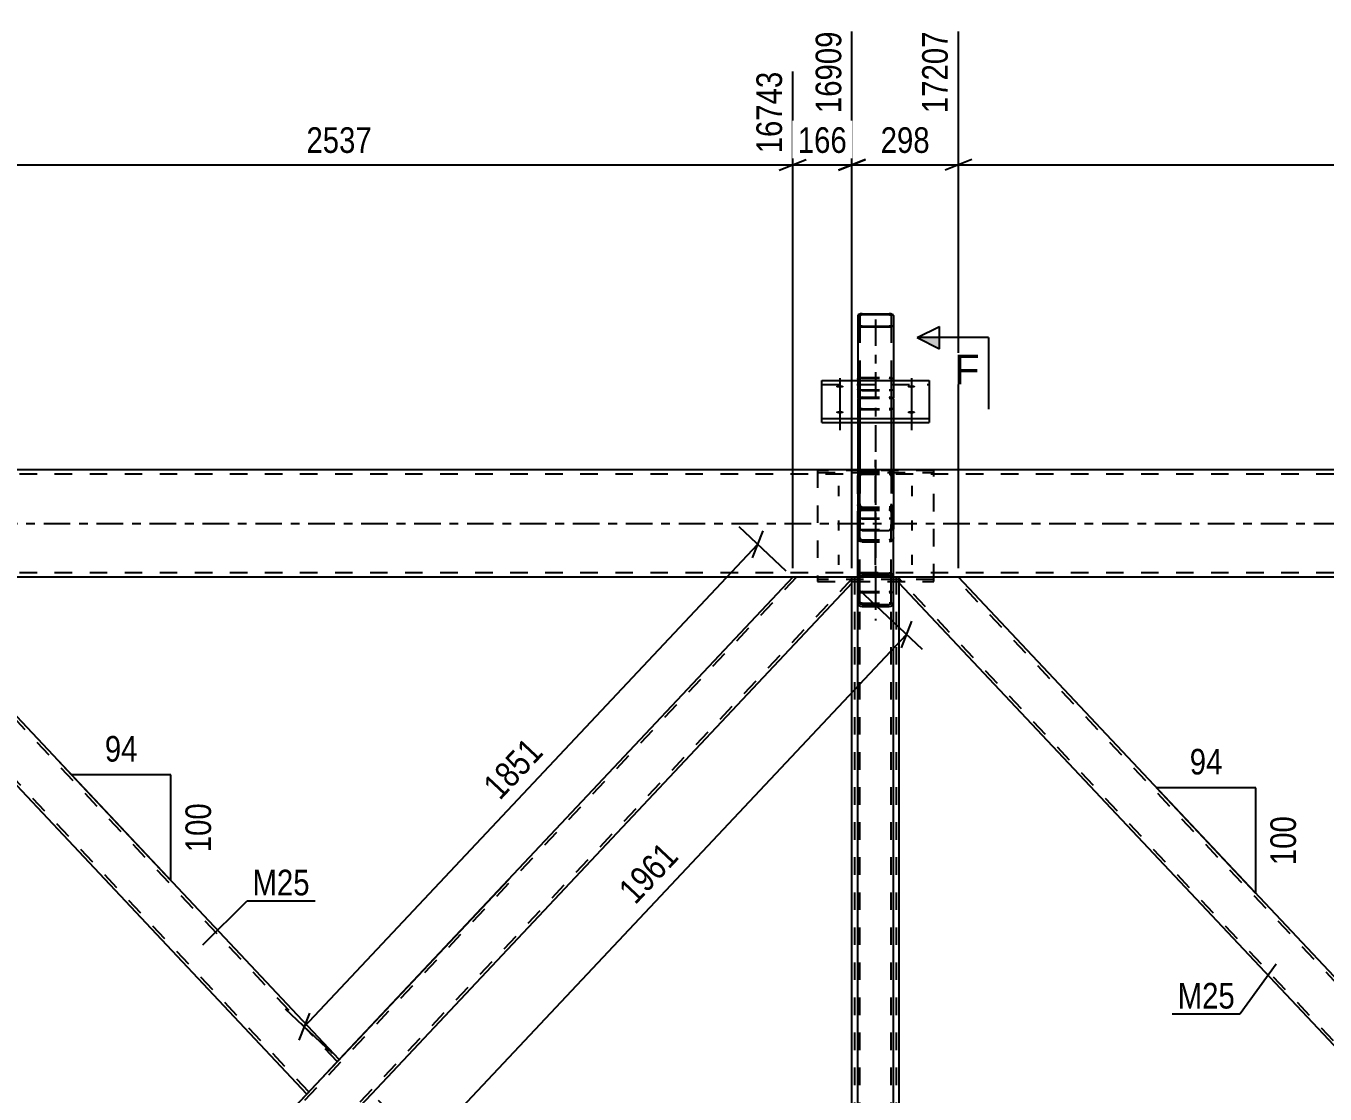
# Model space of a CAD drawing. Header units: millimetres. Extents: x -400 to 789, y -648 to 193.
# Drawn here: x 345.9 to 491.2, y -63.8 to 55.7 of the extents above; entities that cross this region are included whole.
import ezdxf

# ---------------------------------------------------------------- set-up
doc = ezdxf.new("R2010")
doc.units = ezdxf.units.MM
doc.linetypes.add('DXK_LINE_DOT2', pattern=[3.9198, 1.9599, -1.9599])
doc.linetypes.add('DXK_LINE_DOT3', pattern=[5.9187, 2.979, -0.9799, 0.9799, -0.9799])
doc.styles.add('Arial', font='ARIAL.TTF', dxfattribs={"height": 0.2})
doc.styles.add('Arial Narrow', font='ARIALN.TTF', dxfattribs={"height": 0.2})

# ---------------------------------------------------------------- blocks, each defined once
blk = doc.blocks.new('Part-392021936-5447 - 5377')
at = {"color": 7, "linetype": 'DXK_LINE_DOT2'}
for p, q in [((699.9, 6), (78.9, 6)), ((442.9, 6), (438.9, 6)), ((699.9, 5.52), (-238.1, 5.52)), ((699.9, -5.52), (-238.1, -5.52)), ((699.9, -6), (-161.1, -6)), ((442.9, -6), (438.9, -6))]:
    blk.add_line(p, q, dxfattribs=at)
at = {"color": 2, "linetype": 'Continuous'}
for p, q in [((438.9, 6), (262.9, 6)), ((678.9, 6), (442.9, 6)), ((438.9, -6), (262.9, -6)), ((678.9, -6), (442.9, -6))]:
    blk.add_line(p, q, dxfattribs=at)
at = {"color": 7, "linetype": 'DXK_LINE_DOT3'}
blk.add_line((-238.1, 0), (699.9, 0), dxfattribs=at)
blk = doc.blocks.new('Part-392021936-5517 - 5377')
at = {"color": 7, "linetype": 'DXK_LINE_DOT2'}
for p, q in [((439.38, 5.83), (439.2, 5.79)), ((439.38, 5.83), (442.42, 5.83)), ((442.6, 5.79), (442.42, 5.83)), ((438.93, 5.48), (438.9, 5.31)), ((438.9, 5.31), (438.9, -1.59)), ((438.94, 5.51), (438.93, 5.48)), ((439.14, 5.31), (439.16, 5.41)), ((439.14, 5.31), (439.14, -1.59)), ((439.16, 5.41), (439.21, 5.5)), ((439.21, 5.5), (439.29, 5.55)), ((439.29, 5.55), (439.38, 5.57)), ((439.38, 5.57), (442.42, 5.57)), ((442.42, 5.57), (442.51, 5.55)), ((442.51, 5.55), (442.59, 5.5)), ((442.59, 5.5), (442.64, 5.41)), ((442.64, 5.41), (442.66, 5.31)), ((442.66, 5.31), (442.66, -1.59)), ((442.87, 5.48), (442.86, 5.51)), ((442.9, 5.31), (442.87, 5.48)), ((442.9, 5.31), (442.9, -1.59)), ((438.9, 2.08), (438.94, 1.88)), ((438.94, 1.44), (439.04, 1.59)), ((439.04, 1.59), (439.2, 1.69)), ((439.16, 1.98), (439.14, 2.08)), ((439.21, 1.9), (439.16, 1.98)), ((439.2, 1.69), (439.38, 1.72)), ((439.2, 1.61), (439.38, 1.57)), ((439.29, 1.84), (439.21, 1.9)), ((439.29, 1.48), (439.21, 1.43)), ((439.38, 1.82), (439.29, 1.84)), ((439.38, 1.5), (439.29, 1.48)), ((439.38, 1.82), (442.42, 1.82)), ((439.38, 1.72), (442.42, 1.72)), ((439.38, 1.57), (442.42, 1.57)), ((439.38, 1.5), (442.42, 1.5)), ((442.51, 1.84), (442.42, 1.82)), ((442.42, 1.72), (442.6, 1.69)), ((442.42, 1.57), (442.6, 1.61)), ((442.51, 1.48), (442.42, 1.5)), ((442.59, 1.9), (442.51, 1.84)), ((442.59, 1.43), (442.51, 1.48)), ((442.64, 1.98), (442.59, 1.9)), ((442.6, 1.69), (442.76, 1.59)), ((442.66, 2.08), (442.64, 1.98)), ((442.76, 1.59), (442.86, 1.44)), ((442.86, 1.88), (442.9, 2.08)), ((438.9, 1.27), (438.94, 1.44)), ((439.16, 1.36), (439.14, 1.27)), ((439.21, 1.43), (439.16, 1.36)), ((442.64, 1.36), (442.59, 1.43)), ((442.66, 1.27), (442.64, 1.36)), ((442.86, 1.44), (442.9, 1.27)), ((438.94, -1.76), (438.9, -1.59)), ((439.04, -1.91), (438.94, -1.76)), ((439.2, -2), (439.04, -1.91)), ((439.14, -1.59), (439.16, -1.67)), ((439.16, -1.67), (439.21, -1.75)), ((439.38, -2.04), (439.2, -2)), ((439.21, -1.75), (439.29, -1.79)), ((439.29, -1.79), (439.38, -1.81)), ((439.38, -1.81), (442.42, -1.81)), ((439.38, -2.04), (442.42, -2.04)), ((442.42, -1.81), (442.51, -1.79)), ((442.6, -2), (442.42, -2.04)), ((442.51, -1.79), (442.59, -1.75)), ((442.59, -1.75), (442.64, -1.67)), ((442.76, -1.91), (442.6, -2)), ((442.64, -1.67), (442.66, -1.59)), ((442.86, -1.76), (442.76, -1.91)), ((442.9, -1.59), (442.86, -1.76))]:
    blk.add_line(p, q, dxfattribs=at)
at = {"color": 7, "linetype": 'DXK_LINE_DOT3'}
blk.add_line((440.9, -3.58), (440.9, 7.12), dxfattribs=at)
at = {"color": 7, "linetype": 'DXK_LINE_DOT2'}
for centre, start, end in [((439.4, 5.33), 114.32, 159.2417), ((442.4, 5.33), 20.7583, 65.68), ((439.4, 2.06), 200.7583, 245.68), ((442.4, 2.06), 294.32, 339.2417)]:
    blk.add_arc(centre, 0.496, start, end, dxfattribs=at)
blk = doc.blocks.new('Bolt-392021936-5456 - 5377')
at = {"color": 1, "linetype": 'DXK_LINE_DOT2'}
for p, q in [((436.8, 3.08), (436.8, 4.21)), ((440.9, 3.08), (440.9, 4.21)), ((445, 3.08), (445, 4.21)), ((436.8, -0.77), (436.8, 0.36)), ((445, -0.77), (445, 0.36)), ((436.8, -4.63), (436.8, -3.49)), ((440.9, -4.63), (440.9, -3.49)), ((445, -4.63), (445, -3.49))]:
    blk.add_line(p, q, dxfattribs=at)
blk = doc.blocks.new('Part-392021936-5521 - 5377')
at = {"color": 7, "linetype": 'DXK_LINE_DOT2'}
for p, q in [((447.4, 5.95), (434.4, 5.95)), ((434.4, 5.95), (434.4, -6.48)), ((447.4, -6.48), (447.4, 5.95)), ((434.4, 5.73), (447.4, 5.73)), ((447.4, -6.27), (434.4, -6.27)), ((434.4, -6.48), (447.4, -6.48))]:
    blk.add_line(p, q, dxfattribs=at)
blk = doc.blocks.new('Part-392021936-24886 - 5377')
at = {"color": 7, "linetype": 'DXK_LINE_DOT2'}
for p, q in [((438.94, -7.72), (438.9, -7.78)), ((438.9, -8.82), (438.9, -7.78)), ((439.04, -7.66), (438.94, -7.72)), ((439.2, -7.63), (439.04, -7.66)), ((439.14, -7.78), (439.16, -7.75)), ((439.14, -121.6), (439.14, -7.78)), ((439.16, -7.75), (439.21, -7.72)), ((439.38, -7.61), (439.2, -7.63)), ((439.21, -7.72), (439.29, -7.7)), ((439.29, -7.7), (439.38, -7.7)), ((439.38, -7.61), (442.42, -7.61)), ((439.38, -7.7), (442.42, -7.7)), ((442.6, -7.63), (442.42, -7.61)), ((442.42, -7.7), (442.51, -7.7)), ((442.51, -7.7), (442.59, -7.72)), ((442.59, -7.72), (442.64, -7.75)), ((442.6, -7.63), (442.64, -7.64)), ((442.64, -7.64), (442.76, -7.66)), ((442.64, -7.75), (442.66, -7.78)), ((442.66, -121.6), (442.66, -7.78)), ((442.86, -7.72), (442.76, -7.66)), ((442.9, -7.78), (442.86, -7.72)), ((442.9, -8.84), (442.9, -7.78)), ((438.9, -8.82), (438.9, -8.84)), ((438.9, -8.84), (438.9, -8.82)), ((438.9, -8.82), (438.94, -8.89)), ((438.94, -8.89), (439.04, -8.94)), ((439.04, -8.94), (439.2, -8.98)), ((439.16, -8.86), (439.14, -8.82)), ((439.21, -8.88), (439.16, -8.86)), ((439.2, -8.98), (439.38, -8.99)), ((439.29, -8.9), (439.21, -8.88)), ((439.38, -8.91), (439.29, -8.9)), ((439.38, -8.91), (442.42, -8.91)), ((439.38, -8.99), (442.42, -8.99)), ((442.51, -8.9), (442.42, -8.91)), ((442.42, -8.99), (442.6, -8.98)), ((442.59, -8.88), (442.51, -8.9)), ((442.64, -8.86), (442.59, -8.88)), ((442.6, -8.98), (442.76, -8.94)), ((442.66, -8.82), (442.64, -8.86)), ((442.76, -8.94), (442.86, -8.89)), ((442.86, -8.89), (442.9, -8.82)), ((438.9, -112.61), (438.94, -111.88)), ((439.2, -110.84), (439.38, -110.69)), ((439.38, -111.65), (439.29, -111.73)), ((439.38, -110.69), (442.42, -110.69)), ((439.38, -111.65), (442.42, -111.65)), ((442.42, -110.69), (442.6, -110.84)), ((442.51, -111.73), (442.42, -111.65)), ((442.86, -111.88), (442.9, -112.61)), ((439.16, -112.25), (439.14, -112.61)), ((442.66, -112.61), (442.64, -112.25)), ((442.6, -121.6), (442.42, -121.6)), ((442.76, -121.6), (442.66, -121.6))]:
    blk.add_line(p, q, dxfattribs=at)
at = {"color": 2, "linetype": 'Continuous'}
for p, q in [((438.9, -121.6), (438.9, -8.84)), ((442.9, -121.6), (442.9, -8.84)), ((442.42, -121.6), (438.9, -121.6)), ((442.76, -121.6), (442.42, -121.6)), ((442.86, -121.6), (442.76, -121.6)), ((442.9, -121.6), (442.86, -121.6))]:
    blk.add_line(p, q, dxfattribs=at)
at = {"color": 7, "linetype": 'DXK_LINE_DOT2'}
for centre, radius, start, end in [((441.74, -112.03), 2.8, 154.9533, 176.9972), ((440.56, -112.32), 1.4, 154.9533, 176.9972), ((441.24, -112.32), 1.4, 3.0028, 25.0467), ((440.06, -112.03), 2.8, 3.0028, 25.0467)]:
    blk.add_arc(centre, radius, start, end, dxfattribs=at)
blk = doc.blocks.new('Part-392021936-31616 - 5377')
at = {"color": 7, "linetype": 'DXK_LINE_DOT3'}
blk.add_line((440.9, 22.84), (440.9, -9.47), dxfattribs=at)
at = {"color": 7, "linetype": 'DXK_LINE_DOT2'}
for p, q in [((438.94, 14.02), (438.9, 13.96)), ((438.9, 13.96), (438.9, 11.32)), ((439.04, 14.08), (438.94, 14.02)), ((439.2, 14.11), (439.04, 14.08)), ((439.14, 13.96), (439.16, 13.99)), ((439.14, 13.96), (439.14, -0.59)), ((439.16, 13.99), (439.21, 14.02)), ((439.38, 14.12), (439.2, 14.11)), ((439.21, 14.02), (439.29, 14.04)), ((439.29, 14.04), (439.38, 14.04)), ((439.38, 14.12), (442.42, 14.12)), ((439.38, 14.04), (442.42, 14.04)), ((442.6, 14.11), (442.42, 14.12)), ((442.42, 14.04), (442.51, 14.04)), ((442.51, 14.04), (442.59, 14.02)), ((442.59, 14.02), (442.64, 13.99)), ((442.76, 14.08), (442.6, 14.11)), ((442.64, 13.99), (442.66, 13.96)), ((442.66, 13.96), (442.66, -0.59)), ((442.86, 14.02), (442.76, 14.08)), ((442.9, 13.96), (442.86, 14.02)), ((442.9, 13.96), (442.9, 11.32)), ((438.9, 12.92), (438.94, 12.86)), ((438.94, 12.86), (439.04, 12.8)), ((439.04, 12.8), (439.2, 12.77)), ((439.16, 12.89), (439.14, 12.92)), ((439.21, 12.86), (439.16, 12.89)), ((439.2, 12.77), (439.38, 12.76)), ((439.29, 12.84), (439.21, 12.86)), ((439.38, 12.84), (439.29, 12.84)), ((439.38, 12.84), (442.42, 12.84)), ((439.38, 12.76), (442.42, 12.76)), ((442.51, 12.84), (442.42, 12.84)), ((442.42, 12.76), (442.6, 12.77)), ((442.59, 12.86), (442.51, 12.84)), ((442.64, 12.89), (442.59, 12.86)), ((442.6, 12.77), (442.76, 12.8)), ((442.66, 12.92), (442.64, 12.89)), ((442.76, 12.8), (442.86, 12.86)), ((442.86, 12.86), (442.9, 12.92)), ((438.9, 0.45), (438.94, 0.51)), ((438.94, 0.51), (439.04, 0.56)), ((439.04, 0.56), (439.2, 0.6)), ((439.16, 0.48), (439.14, 0.45)), ((439.21, 0.51), (439.16, 0.48)), ((439.2, 0.6), (439.38, 0.61)), ((439.29, 0.52), (439.21, 0.51)), ((439.38, 0.53), (439.29, 0.52)), ((439.38, 0.61), (442.42, 0.61)), ((439.38, 0.53), (442.42, 0.53)), ((442.42, 0.61), (442.6, 0.6)), ((442.51, 0.52), (442.42, 0.53)), ((442.59, 0.51), (442.51, 0.52)), ((442.59, 0.51), (442.6, 0.5)), ((442.6, 0.6), (442.76, 0.56)), ((442.6, 0.5), (442.64, 0.48)), ((442.66, 0.45), (442.64, 0.48)), ((442.76, 0.56), (442.86, 0.51)), ((442.86, 0.51), (442.9, 0.45)), ((439.14, -0.59), (439.16, -0.62)), ((439.16, -0.62), (439.21, -0.65)), ((439.21, -0.65), (439.29, -0.67)), ((439.29, -0.67), (439.38, -0.67)), ((439.38, -0.67), (442.42, -0.67)), ((442.42, -0.67), (442.51, -0.67)), ((442.51, -0.67), (442.59, -0.65)), ((442.59, -0.65), (442.64, -0.62)), ((442.64, -0.62), (442.66, -0.59))]:
    blk.add_line(p, q, dxfattribs=at)
at = {"color": 2, "linetype": 'Continuous'}
for p, q in [((438.9, 11.32), (438.9, -0.59)), ((442.9, 11.32), (442.9, -0.59)), ((438.94, -0.66), (438.9, -0.59)), ((439.04, -0.71), (438.94, -0.66)), ((439.2, -0.74), (439.04, -0.71)), ((439.38, -0.76), (439.2, -0.74)), ((439.38, -0.76), (442.42, -0.76)), ((442.6, -0.74), (442.42, -0.76)), ((442.76, -0.71), (442.6, -0.74)), ((442.86, -0.66), (442.76, -0.71)), ((442.9, -0.59), (442.86, -0.66))]:
    blk.add_line(p, q, dxfattribs=at)
blk = doc.blocks.new('Part-392021936-5550 - 5377')
at = {"color": 7, "linetype": 'DXK_LINE_DOT2'}
for p, q in [((443.54, -6), (438.26, -6)), ((438.26, -6.66), (438.26, -6)), ((438.58, -121.6), (438.58, -6)), ((443.22, -121.6), (443.22, -6)), ((443.54, -6.66), (443.54, -6)), ((438.26, -121.6), (438.26, -120.94)), ((438.26, -121.6), (443.54, -121.6)), ((443.54, -121.6), (443.54, -120.94))]:
    blk.add_line(p, q, dxfattribs=at)
at = {"color": 2, "linetype": 'Continuous'}
for p, q in [((438.26, -120.94), (438.26, -6.66)), ((443.54, -120.94), (443.54, -6.66))]:
    blk.add_line(p, q, dxfattribs=at)
blk = doc.blocks.new('Part-392021936-5580 - 5377')
at = {"color": 2, "linetype": 'Continuous'}
for p, q in [((323.54, -6.66), (323.54, -6)), ((377.28, -63.8), (323.54, -6.66)), ((380.9, -59.95), (330.17, -6)), ((380.46, -60.41), (377.28, -63.8)), ((380.9, -59.95), (380.46, -60.41))]:
    blk.add_line(p, q, dxfattribs=at)
at = {"color": 7, "linetype": 'DXK_LINE_DOT2'}
for p, q in [((330.17, -6), (323.54, -6)), ((377.5, -63.57), (323.54, -6.19)), ((380.68, -60.18), (329.73, -6)), ((380.87, -59.98), (380.46, -60.41)), ((377.5, -63.57), (377.51, -63.55))]:
    blk.add_line(p, q, dxfattribs=at)
blk = doc.blocks.new('Part-392021936-5595 - 5377')
at = {"color": 7, "linetype": 'DXK_LINE_DOT2'}
for p, q in [((552.07, -6), (443.54, -121.41)), ((558.26, -6.19), (449.73, -121.6)), ((558.26, -6), (551.63, -6)), ((500.9, -59.95), (497.28, -63.8)), ((504.52, -63.8), (500.9, -67.65)), ((450.17, -121.6), (443.54, -121.6))]:
    blk.add_line(p, q, dxfattribs=at)
at = {"color": 2, "linetype": 'Continuous'}
for p, q in [((551.63, -6), (500.9, -59.95)), ((558.26, -6.66), (504.52, -63.8)), ((558.26, -6.66), (558.26, -6)), ((497.28, -63.8), (443.54, -120.94)), ((450.17, -121.6), (500.9, -67.65)), ((443.54, -121.6), (443.54, -120.94))]:
    blk.add_line(p, q, dxfattribs=at)
blk = doc.blocks.new('Part-392021936-5600 - 5377')
at = {"color": 2, "linetype": 'Continuous'}
for p, q in [((443.54, -6.66), (443.54, -6)), ((497.28, -63.8), (443.54, -6.66)), ((500.9, -59.95), (450.17, -6)), ((500.46, -60.41), (497.28, -63.8)), ((500.77, -60.08), (500.46, -60.41)), ((500.9, -59.95), (500.77, -60.08))]:
    blk.add_line(p, q, dxfattribs=at)
at = {"color": 7, "linetype": 'DXK_LINE_DOT2'}
for p, q in [((450.17, -6), (443.54, -6)), ((497.5, -63.57), (443.54, -6.19)), ((500.68, -60.18), (449.73, -6)), ((500.63, -60.23), (500.46, -60.41)), ((500.77, -60.08), (500.68, -60.18)), ((497.5, -63.57), (497.51, -63.55))]:
    blk.add_line(p, q, dxfattribs=at)
blk = doc.blocks.new('Part-392021936-5660 - 5377')
at = {"color": 7, "linetype": 'DXK_LINE_DOT2'}
for p, q in [((432.07, -6), (323.54, -121.41)), ((438.26, -6.19), (329.73, -121.6)), ((438.26, -6), (431.63, -6)), ((380.9, -59.95), (377.28, -63.8)), ((384.52, -63.8), (380.9, -67.65)), ((330.17, -121.6), (323.54, -121.6))]:
    blk.add_line(p, q, dxfattribs=at)
at = {"color": 2, "linetype": 'Continuous'}
for p, q in [((431.63, -6), (380.9, -59.95)), ((438.26, -6.66), (384.52, -63.8)), ((438.26, -6.66), (438.26, -6)), ((377.28, -63.8), (323.54, -120.94)), ((330.17, -121.6), (380.9, -67.65)), ((323.54, -121.6), (323.54, -120.94))]:
    blk.add_line(p, q, dxfattribs=at)
blk = doc.blocks.new('Part-392021936-31626 - 5377')
at = {"color": 7, "linetype": 'DXK_LINE_DOT2'}
for p, q in [((438.9, 16.16), (438.93, 16.23)), ((438.9, 16.01), (438.9, 11.32)), ((438.93, 16.23), (438.94, 16.23)), ((438.94, 16.23), (439.04, 16.28)), ((439.04, 16.28), (439.19, 16.32)), ((439.04, 16.28), (439.04, 16.28)), ((439.16, 16.19), (439.14, 16.16)), ((439.14, 16.16), (439.14, 5.69)), ((439.21, 16.22), (439.16, 16.19)), ((439.19, 16.32), (439.38, 16.33)), ((439.29, 16.24), (439.21, 16.22)), ((439.38, 16.25), (439.29, 16.24)), ((439.38, 16.33), (442.42, 16.33)), ((439.38, 16.25), (442.42, 16.25)), ((442.42, 16.33), (442.6, 16.32)), ((442.51, 16.24), (442.42, 16.25)), ((442.59, 16.22), (442.51, 16.24)), ((442.64, 16.19), (442.59, 16.22)), ((442.6, 16.32), (442.76, 16.28)), ((442.66, 16.16), (442.64, 16.19)), ((442.66, 16.16), (442.66, 5.69)), ((442.76, 16.28), (442.86, 16.23)), ((442.86, 16.23), (442.9, 16.16)), ((442.9, 16.16), (442.9, 5.69)), ((438.93, 14.99), (438.9, 15.05)), ((439.04, 14.93), (438.93, 14.99)), ((439.19, 14.89), (439.04, 14.93)), ((439.14, 15.05), (439.16, 15.02)), ((439.16, 15.02), (439.21, 14.99)), ((439.38, 14.88), (439.19, 14.89)), ((439.21, 14.99), (439.29, 14.97)), ((439.29, 14.97), (439.38, 14.97)), ((439.38, 14.97), (442.42, 14.97)), ((439.38, 14.88), (442.42, 14.88)), ((442.42, 14.97), (442.51, 14.97)), ((442.6, 14.89), (442.42, 14.88)), ((442.51, 14.97), (442.59, 14.99)), ((442.59, 14.99), (442.64, 15.02)), ((442.76, 14.93), (442.6, 14.89)), ((442.64, 15.02), (442.66, 15.05)), ((442.86, 14.99), (442.76, 14.93)), ((442.9, 15.05), (442.86, 14.99)), ((442.9, 6), (438.9, 6)), ((438.9, 6), (438.9, 5.69)), ((439.14, 5.83), (438.9, 5.83)), ((442.66, 5.83), (442.9, 5.83)), ((438.9, 5.69), (438.93, 5.62)), ((438.93, 5.62), (439.04, 5.56)), ((439.04, 5.56), (439.19, 5.53)), ((439.16, 5.65), (439.14, 5.69)), ((439.21, 5.63), (439.16, 5.65)), ((439.19, 5.53), (439.38, 5.51)), ((439.29, 5.61), (439.21, 5.63)), ((439.38, 5.6), (439.29, 5.61)), ((439.38, 5.6), (442.42, 5.6)), ((439.38, 5.51), (442.42, 5.51)), ((442.51, 5.61), (442.42, 5.6)), ((442.42, 5.51), (442.6, 5.53)), ((442.59, 5.63), (442.51, 5.61)), ((442.64, 5.65), (442.59, 5.63)), ((442.6, 5.53), (442.76, 5.56)), ((442.66, 5.69), (442.64, 5.65)), ((442.76, 5.56), (442.86, 5.62)), ((442.86, 5.62), (442.9, 5.69))]:
    blk.add_line(p, q, dxfattribs=at)
at = {"color": 2, "linetype": 'Continuous'}
for p, q in [((438.9, 16.16), (438.9, 16.01)), ((438.9, 16.16), (438.9, 16.16)), ((438.9, 11.32), (438.9, 6))]:
    blk.add_line(p, q, dxfattribs=at)
blk = doc.blocks.new('Part-392021936-24890 - 5377')
at = {"color": 7, "linetype": 'DXK_LINE_DOT2'}
for p, q in [((439.2, 5.79), (439.38, 5.83)), ((439.38, 5.83), (442.42, 5.83)), ((442.42, 5.83), (442.6, 5.79)), ((438.9, 5.31), (438.94, 5.51)), ((438.9, -0.59), (438.9, 5.31)), ((439.16, 5.41), (439.14, 5.31)), ((439.14, -5.98), (439.14, 5.31)), ((439.21, 5.5), (439.16, 5.41)), ((439.29, 5.55), (439.21, 5.5)), ((439.38, 5.57), (439.29, 5.55)), ((439.38, 5.57), (442.42, 5.57)), ((442.51, 5.55), (442.42, 5.57)), ((442.59, 5.5), (442.51, 5.55)), ((442.64, 5.41), (442.59, 5.5)), ((442.66, 5.31), (442.64, 5.41)), ((442.66, 5.31), (442.66, 0.45)), ((442.86, 5.51), (442.9, 5.31)), ((442.9, -0.59), (442.9, 5.31)), ((438.94, 1.88), (438.9, 2.08)), ((439.14, 2.08), (439.16, 1.98)), ((439.16, 1.98), (439.21, 1.9)), ((439.38, 1.57), (439.2, 1.61)), ((439.21, 1.9), (439.29, 1.84)), ((439.29, 1.84), (439.38, 1.82)), ((439.38, 1.82), (442.42, 1.82)), ((439.38, 1.57), (442.42, 1.57)), ((442.42, 1.82), (442.51, 1.84)), ((442.6, 1.61), (442.42, 1.57)), ((442.51, 1.84), (442.59, 1.9)), ((442.59, 1.9), (442.64, 1.98)), ((442.64, 1.98), (442.66, 2.08)), ((442.9, 2.08), (442.86, 1.88)), ((442.66, -5.98), (442.66, 0.45)), ((442.9, -8.84), (442.9, -5.98))]:
    blk.add_line(p, q, dxfattribs=at)
at = {"color": 7, "linetype": 'DXK_LINE_DOT3'}
blk.add_line((440.9, 7.12), (440.9, -10.83), dxfattribs=at)
at = {"color": 2, "linetype": 'Continuous'}
for p, q in [((438.9, -8.84), (438.9, -0.59)), ((442.9, -5.98), (442.9, -0.59)), ((438.94, -5.81), (438.9, -5.98)), ((439.04, -5.66), (438.94, -5.81)), ((439.2, -5.56), (439.04, -5.66)), ((439.38, -5.53), (439.2, -5.56)), ((439.21, -5.82), (439.29, -5.77)), ((439.29, -5.77), (439.38, -5.75)), ((439.38, -5.53), (442.42, -5.53)), ((439.38, -5.75), (442.42, -5.75)), ((442.6, -5.56), (442.42, -5.53)), ((442.42, -5.75), (442.51, -5.77)), ((442.51, -5.77), (442.59, -5.82)), ((442.76, -5.66), (442.6, -5.56)), ((442.86, -5.81), (442.76, -5.66)), ((442.9, -5.98), (442.86, -5.81)), ((439.14, -5.98), (439.16, -5.89)), ((439.14, -8.84), (439.14, -5.98)), ((439.16, -5.89), (439.21, -5.82)), ((442.59, -5.82), (442.64, -5.89)), ((442.64, -5.89), (442.66, -5.98)), ((442.66, -8.84), (442.66, -5.98)), ((442.9, -8.84), (442.9, -5.98)), ((438.9, -8.84), (438.94, -9.01)), ((438.94, -9.01), (439.04, -9.16)), ((439.04, -9.16), (439.2, -9.25)), ((439.16, -8.92), (439.14, -8.84)), ((439.21, -9), (439.16, -8.92)), ((439.2, -9.25), (439.38, -9.29)), ((439.29, -9.05), (439.21, -9)), ((439.38, -9.06), (439.29, -9.05)), ((439.38, -9.06), (442.42, -9.06)), ((439.38, -9.29), (442.42, -9.29)), ((442.51, -9.05), (442.42, -9.06)), ((442.42, -9.29), (442.6, -9.25)), ((442.59, -9), (442.51, -9.05)), ((442.64, -8.92), (442.59, -9)), ((442.6, -9.25), (442.76, -9.16)), ((442.66, -8.84), (442.64, -8.92)), ((442.76, -9.16), (442.86, -9.01)), ((442.86, -9.01), (442.9, -8.84))]:
    blk.add_line(p, q, dxfattribs=at)
at = {"color": 7, "linetype": 'DXK_LINE_DOT2'}
for centre, start, end in [((439.4, 5.33), 114.3199, 159.2417), ((442.4, 5.33), 20.7583, 65.6801), ((439.4, 2.06), 200.7583, 245.6801), ((442.4, 2.06), 294.3199, 339.2417)]:
    blk.add_arc(centre, 0.496, start, end, dxfattribs=at)
blk = doc.blocks.new('Part-392021936-31617 - 5377')
at = {"color": 2, "linetype": 'Continuous'}
for p, q in [((434.9, 11.32), (434.9, 16.01)), ((434.9, 16.01), (446.9, 16.01)), ((446.9, 16.01), (446.9, 11.32)), ((434.9, 11.77), (446.9, 11.77)), ((434.9, 11.32), (446.9, 11.32))]:
    blk.add_line(p, q, dxfattribs=at)
at = {"color": 7, "linetype": 'DXK_LINE_DOT2'}
blk.add_line((434.9, 15.56), (446.9, 15.56), dxfattribs=at)
blk = doc.blocks.new('Part-392021936-31627 - 5377')
at = {"color": 2, "linetype": 'Continuous'}
for p, q in [((438.94, 23.35), (438.9, 23.28)), ((438.9, 23.28), (438.9, 16.01)), ((439.04, 23.4), (438.94, 23.35)), ((439.2, 23.44), (439.04, 23.4)), ((439.14, 23.28), (439.16, 23.31)), ((439.14, 23.28), (439.14, 22.17)), ((439.16, 23.31), (439.21, 23.34)), ((439.38, 23.45), (439.2, 23.44)), ((439.21, 23.34), (439.29, 23.36)), ((439.29, 23.36), (439.38, 23.37)), ((439.38, 23.45), (442.42, 23.45)), ((439.38, 23.37), (442.42, 23.37)), ((442.6, 23.44), (442.42, 23.45)), ((442.42, 23.37), (442.51, 23.36)), ((442.51, 23.36), (442.59, 23.34)), ((442.59, 23.34), (442.64, 23.31)), ((442.76, 23.4), (442.6, 23.44)), ((442.64, 23.31), (442.66, 23.28)), ((442.66, 23.28), (442.66, 22.17)), ((442.86, 23.35), (442.76, 23.4)), ((442.9, 23.28), (442.86, 23.35)), ((442.9, 23.28), (442.9, 16.01)), ((438.9, 22.17), (438.94, 22.11)), ((438.94, 22.11), (439.04, 22.05)), ((439.04, 22.05), (439.2, 22.01)), ((439.16, 22.14), (439.14, 22.17)), ((439.21, 22.11), (439.16, 22.14)), ((439.2, 22.01), (439.38, 22)), ((439.29, 22.09), (439.21, 22.11)), ((439.38, 22.08), (439.29, 22.09)), ((439.38, 22.08), (442.42, 22.08)), ((439.38, 22), (442.42, 22)), ((442.51, 22.09), (442.42, 22.08)), ((442.42, 22), (442.6, 22.01)), ((442.59, 22.11), (442.51, 22.09)), ((442.64, 22.14), (442.59, 22.11)), ((442.6, 22.01), (442.76, 22.05)), ((442.66, 22.17), (442.64, 22.14)), ((442.76, 22.05), (442.86, 22.11)), ((442.86, 22.11), (442.9, 22.17))]:
    blk.add_line(p, q, dxfattribs=at)
at = {"color": 7, "linetype": 'DXK_LINE_DOT2'}
for p, q in [((439.14, 22.17), (439.14, 5.81)), ((442.66, 22.17), (442.66, 5.81)), ((438.9, 16.01), (438.9, 5.81)), ((442.9, 16.01), (442.9, 5.81)), ((442.9, 6), (438.9, 6)), ((438.9, 5.83), (439.14, 5.83)), ((442.66, 5.83), (442.9, 5.83)), ((438.94, 5.74), (438.9, 5.81)), ((439.04, 5.68), (438.94, 5.74)), ((439.2, 5.64), (439.04, 5.68)), ((439.14, 5.81), (439.16, 5.77)), ((439.16, 5.77), (439.21, 5.74)), ((439.38, 5.63), (439.2, 5.64)), ((439.21, 5.74), (439.29, 5.73)), ((439.29, 5.73), (439.38, 5.72)), ((439.38, 5.72), (442.42, 5.72)), ((439.38, 5.63), (442.42, 5.63)), ((442.42, 5.72), (442.51, 5.73)), ((442.6, 5.64), (442.42, 5.63)), ((442.51, 5.73), (442.59, 5.74)), ((442.59, 5.74), (442.64, 5.77)), ((442.76, 5.68), (442.6, 5.64)), ((442.64, 5.77), (442.66, 5.81)), ((442.86, 5.74), (442.76, 5.68)), ((442.9, 5.81), (442.86, 5.74))]:
    blk.add_line(p, q, dxfattribs=at)
blk = doc.blocks.new('Bolt-392021936-31636 - 5377')
at = {"linetype": 'Continuous'}
for points in [[(436.9, 15.17), (436.81, 15.18), (436.72, 15.19), (436.64, 15.2), (436.57, 15.22), (436.52, 15.25), (436.48, 15.28), (436.46, 15.31), (436.46, 15.34), (436.48, 15.37), (436.52, 15.4), (436.57, 15.43), (436.64, 15.45), (436.72, 15.46), (436.81, 15.47), (436.9, 15.48), (436.99, 15.47), (437.08, 15.46), (437.16, 15.45), (437.23, 15.43), (437.28, 15.4), (437.32, 15.37), (437.34, 15.34), (437.34, 15.31), (437.32, 15.28), (437.28, 15.25), (437.23, 15.22), (437.16, 15.2), (437.08, 15.19), (436.99, 15.18)], [(436.9, 12.3), (436.81, 12.3), (436.72, 12.31), (436.64, 12.33), (436.57, 12.35), (436.52, 12.38), (436.48, 12.41), (436.46, 12.44), (436.46, 12.47), (436.48, 12.5), (436.52, 12.53), (436.57, 12.55), (436.64, 12.57), (436.72, 12.59), (436.81, 12.6), (436.9, 12.6), (436.99, 12.6), (437.08, 12.59), (437.16, 12.57), (437.23, 12.55), (437.28, 12.53), (437.32, 12.5), (437.34, 12.47), (437.34, 12.44), (437.32, 12.41), (437.28, 12.38), (437.23, 12.35), (437.16, 12.33), (437.08, 12.31), (436.99, 12.3)]]:
    blk.add_hatch(color=1, dxfattribs=at).paths.add_polyline_path(points)
at = {"color": 1, "linetype": 'Continuous'}
for p, q in [((436.9, 16.26), (436.9, 13.33)), ((436.9, 13.39), (436.9, 10.46))]:
    blk.add_line(p, q, dxfattribs=at)
blk = doc.blocks.new('Bolt-392021936-31637 - 5377')
at = {"linetype": 'Continuous'}
for points in [[(444.9, 15.17), (444.81, 15.18), (444.72, 15.19), (444.64, 15.2), (444.57, 15.22), (444.52, 15.25), (444.48, 15.28), (444.46, 15.31), (444.46, 15.34), (444.48, 15.37), (444.52, 15.4), (444.57, 15.43), (444.64, 15.45), (444.72, 15.46), (444.81, 15.47), (444.9, 15.48), (444.99, 15.47), (445.08, 15.46), (445.16, 15.45), (445.23, 15.43), (445.28, 15.4), (445.32, 15.37), (445.34, 15.34), (445.34, 15.31), (445.32, 15.28), (445.28, 15.25), (445.23, 15.22), (445.16, 15.2), (445.08, 15.19), (444.99, 15.18)], [(444.9, 12.3), (444.81, 12.3), (444.72, 12.31), (444.64, 12.33), (444.57, 12.35), (444.52, 12.38), (444.48, 12.41), (444.46, 12.44), (444.46, 12.47), (444.48, 12.5), (444.52, 12.53), (444.57, 12.55), (444.64, 12.57), (444.72, 12.59), (444.81, 12.6), (444.9, 12.6), (444.99, 12.6), (445.08, 12.59), (445.16, 12.57), (445.23, 12.55), (445.28, 12.53), (445.32, 12.5), (445.34, 12.47), (445.34, 12.44), (445.32, 12.41), (445.28, 12.38), (445.23, 12.35), (445.16, 12.33), (445.08, 12.31), (444.99, 12.3)]]:
    blk.add_hatch(color=1, dxfattribs=at).paths.add_polyline_path(points)
at = {"color": 1, "linetype": 'Continuous'}
for p, q in [((444.9, 16.26), (444.9, 13.33)), ((444.9, 13.39), (444.9, 10.46))]:
    blk.add_line(p, q, dxfattribs=at)
blk = doc.blocks.new('StraightDimension-392021936-7172 - 5377')
at = {"color": 7, "linetype": 'Continuous'}
for p, q in [((330.17, -5), (330.17, 55.05)), ((431.63, -5), (431.63, 50.55)), ((331.67, 40.71), (328.67, 39.51)), ((430.13, 39.51), (433.13, 40.71)), ((330.17, 40.11), (431.63, 40.11))]:
    blk.add_line(p, q, dxfattribs=at)
at = {"color": 0}
blk.add_wipeout([(385.16, 40.86), (385.16, 45.06), (376.64, 45.06), (376.64, 40.86)], dxfattribs=at)
at = {"color": 3, "style": 'Arial Narrow'}
blk.add_text('2537', height=2.863, dxfattribs=at).set_placement((377.24, 41.46))
at = {"color": 0, "linetype": 'Continuous'}
blk.add_wipeout([(431.03, 51.15), (426.83, 51.15), (426.83, 40.81), (431.03, 40.81)], dxfattribs=at)
at = {"color": 3, "linetype": 'Continuous', "style": 'Arial Narrow'}
blk.add_text('16743', height=2.863, rotation=90.0002, dxfattribs=at).set_placement((430.43, 41.41))
blk = doc.blocks.new('AngleDimension-392021936-6492 - 5377')
at = {"color": 7, "linetype": 'Continuous'}
for p, q in [((472.32, -29.56), (472.32, -29.56)), ((483.42, -29.56), (472.32, -29.56)), ((483.42, -41.36), (472.32, -29.56)), ((483.42, -41.36), (483.42, -29.56))]:
    blk.add_line(p, q, dxfattribs=at)
at = {"color": 0}
for points in [[(480.3, -28.66), (480.3, -24.46), (475.44, -24.46), (475.44, -28.66)], [(488.52, -32.12), (484.32, -32.12), (484.32, -38.8), (488.52, -38.8)]]:
    blk.add_wipeout(points, dxfattribs=at)
at = {"color": 3, "style": 'Arial Narrow'}
blk.add_text('94', height=2.863, dxfattribs=at).set_placement((476.04, -28.06))
blk.add_text('100', height=2.863, rotation=90.0002, dxfattribs=at).set_placement((487.92, -38.2))
blk = doc.blocks.new('AngleDimension-392021936-16218 - 5377')
at = {"color": 7, "linetype": 'Continuous'}
for p, q in [((349.34, -26.39), (350.97, -28.12)), ((362.07, -28.12), (350.97, -28.12)), ((362.07, -39.92), (350.97, -28.12)), ((362.07, -39.92), (362.07, -28.12))]:
    blk.add_line(p, q, dxfattribs=at)
at = {"color": 0}
for points in [[(358.95, -27.22), (358.95, -23.02), (354.09, -23.02), (354.09, -27.22)], [(367.17, -30.68), (362.97, -30.68), (362.97, -37.36), (367.17, -37.36)]]:
    blk.add_wipeout(points, dxfattribs=at)
at = {"color": 3, "style": 'Arial Narrow'}
blk.add_text('94', height=2.863, dxfattribs=at).set_placement((354.69, -26.62))
blk.add_text('100', height=2.863, rotation=90.0002, dxfattribs=at).set_placement((366.57, -36.76))
blk = doc.blocks.new('StraightDimension-392021936-6659 - 5377')
at = {"color": 7, "linetype": 'Continuous'}
for p, q in [((438.99, -7.35), (446.12, -14.05)), ((443.78, -13.91), (444.96, -10.9)), ((390.63, -69.54), (444.37, -12.41)), ((385.25, -64.49), (392.38, -71.19)), ((391.22, -68.04), (390.04, -71.05))]:
    blk.add_line(p, q, dxfattribs=at)
at = {"color": 0}
blk.add_wipeout([(419.87, -37.36), (416.81, -34.48), (410.98, -40.68), (414.04, -43.56)], dxfattribs=at)
at = {"color": 3, "style": 'Arial Narrow'}
blk.add_text('1961', height=2.863, rotation=46.7591, dxfattribs=at).set_placement((414.01, -42.71))
blk = doc.blocks.new('StraightDimension-392021936-6674 - 5377')
at = {"color": 7, "linetype": 'Continuous'}
for p, q in [((430.9, -5.31), (425.65, -0.37)), ((427.13, -3.83), (428.31, -0.82)), ((376.99, -56.27), (427.72, -2.32)), ((380.17, -59.26), (374.91, -54.32)), ((377.58, -54.76), (376.4, -57.77))]:
    blk.add_line(p, q, dxfattribs=at)
at = {"color": 0}
blk.add_wipeout([(404.72, -25.68), (401.67, -22.8), (395.83, -29), (398.89, -31.88)], dxfattribs=at)
at = {"color": 3, "style": 'Arial Narrow'}
blk.add_text('1851', height=2.863, rotation=46.7591, dxfattribs=at).set_placement((398.87, -31.03))
blk = doc.blocks.new('AngleDimension-392021936-6815 - 5377')
at = {"color": 7, "linetype": 'Continuous'}
for p, q in [((399.86, -39.79), (364.84, -77.02)), ((353.75, -77.02), (364.84, -77.02)), ((353.75, -88.82), (364.84, -77.02)), ((353.75, -88.82), (353.75, -77.02))]:
    blk.add_line(p, q, dxfattribs=at)
at = {"color": 0}
for points in [[(361.72, -76.12), (361.72, -71.92), (356.87, -71.92), (356.87, -76.12)], [(352.85, -79.58), (348.65, -79.58), (348.65, -86.26), (352.85, -86.26)]]:
    blk.add_wipeout(points, dxfattribs=at)
at = {"color": 3, "style": 'Arial Narrow'}
blk.add_text('94', height=2.863, dxfattribs=at).set_placement((357.47, -75.52))
blk.add_text('100', height=2.863, rotation=90.0002, dxfattribs=at).set_placement((352.25, -85.66))
blk = doc.blocks.new('StraightDimension-392021936-7239 - 5377')
at = {"color": 7, "linetype": 'Continuous'}
for p, q in [((438.26, -5), (438.26, 55.05)), ((450.17, -5), (450.17, 55.05)), ((436.76, 39.51), (439.76, 40.71)), ((451.67, 40.71), (448.67, 39.51)), ((438.26, 40.11), (450.17, 40.11))]:
    blk.add_line(p, q, dxfattribs=at)
at = {"color": 0}
blk.add_wipeout([(447.55, 40.86), (447.55, 45.06), (440.87, 45.06), (440.87, 40.86)], dxfattribs=at)
at = {"color": 3, "style": 'Arial Narrow'}
blk.add_text('298', height=2.863, dxfattribs=at).set_placement((441.47, 41.46))
at = {"color": 0, "linetype": 'Continuous'}
blk.add_wipeout([(449.57, 55.65), (445.37, 55.65), (445.37, 45.31), (449.57, 45.31)], dxfattribs=at)
at = {"color": 3, "linetype": 'Continuous', "style": 'Arial Narrow'}
blk.add_text('17207', height=2.863, rotation=90.0002, dxfattribs=at).set_placement((448.97, 45.91))
blk = doc.blocks.new('StraightDimension-392021936-7225 - 5377')
at = {"color": 7, "linetype": 'Continuous'}
for p, q in [((450.17, -5), (450.17, 55.05)), ((551.63, -5), (551.63, 50.55)), ((451.67, 40.71), (448.67, 39.51)), ((550.13, 39.51), (553.13, 40.71)), ((450.17, 40.11), (551.63, 40.11))]:
    blk.add_line(p, q, dxfattribs=at)
at = {"color": 0}
blk.add_wipeout([(505.16, 40.86), (505.16, 45.06), (496.64, 45.06), (496.64, 40.86)], dxfattribs=at)
at = {"color": 3, "style": 'Arial Narrow'}
blk.add_text('2537', height=2.863, dxfattribs=at).set_placement((497.24, 41.46))
at = {"color": 0, "linetype": 'Continuous'}
blk.add_wipeout([(551.03, 51.15), (546.83, 51.15), (546.83, 40.81), (551.03, 40.81)], dxfattribs=at)
at = {"color": 3, "linetype": 'Continuous', "style": 'Arial Narrow'}
blk.add_text('19743', height=2.863, rotation=90.0002, dxfattribs=at).set_placement((550.43, 41.41))
blk = doc.blocks.new('StraightDimension-392021936-7247 - 5377')
at = {"color": 7, "linetype": 'Continuous'}
for p, q in [((438.26, -5), (438.26, 55.05)), ((431.63, -5), (431.63, 50.55)), ((430.13, 39.51), (433.13, 40.71)), ((439.76, 40.71), (436.76, 39.51)), ((431.63, 40.11), (438.26, 40.11))]:
    blk.add_line(p, q, dxfattribs=at)
at = {"color": 0}
blk.add_wipeout([(438.29, 40.86), (438.29, 45.06), (431.6, 45.06), (431.6, 40.86)], dxfattribs=at)
at = {"color": 3, "style": 'Arial Narrow'}
blk.add_text('166', height=2.863, dxfattribs=at).set_placement((432.2, 41.46))
at = {"color": 0, "linetype": 'Continuous'}
blk.add_wipeout([(437.66, 55.65), (433.46, 55.65), (433.46, 45.31), (437.66, 45.31)], dxfattribs=at)
at = {"color": 3, "linetype": 'Continuous', "style": 'Arial Narrow'}
blk.add_text('16909', height=2.863, rotation=90.0002, dxfattribs=at).set_placement((437.06, 45.91))
blk = doc.blocks.new('Mark-392021936-5576 - 5377')
at = {"color": 0}
blk.add_wipeout([(377.6, -41.58), (377.6, -38.58), (371.21, -38.58), (371.21, -41.58)], dxfattribs=at)
blk.add_wipeout([(377.6, -41.58), (377.6, -38.58), (371.21, -38.58), (371.21, -41.58)], dxfattribs=at)
at = {"color": 30, "linetype": 'Continuous'}
for p, q in [((365.66, -47.13), (370.61, -42.18)), ((370.61, -42.18), (378.2, -42.18))]:
    blk.add_line(p, q, dxfattribs=at)
at = {"color": 3, "style": 'Arial Narrow'}
blk.add_text('M25', height=2.863, dxfattribs=at).set_placement((371.21, -41.58))
blk = doc.blocks.new('Mark-392021936-5596 - 5377')
at = {"color": 0}
blk.add_wipeout([(481.08, -54.24), (481.08, -51.24), (474.69, -51.24), (474.69, -54.24)], dxfattribs=at)
blk.add_wipeout([(481.08, -54.24), (481.08, -51.24), (474.69, -51.24), (474.69, -54.24)], dxfattribs=at)
at = {"color": 30, "linetype": 'Continuous'}
for p in [(485.71, -49.28), (474.09, -54.84)]:
    blk.add_line(p, (481.68, -54.84), dxfattribs=at)
at = {"color": 3, "style": 'Arial Narrow'}
blk.add_text('M25', height=2.863, dxfattribs=at).set_placement((474.69, -54.24))
blk = doc.blocks.new('SectionMark-392021936-39848 - 5377')
at = {"linetype": 'Continuous'}
for points in [[(448.04, 20.81), (448.04, 19.56), (445.54, 20.81)], [(448.04, -146.78), (448.04, -148.03), (445.54, -148.03)]]:
    blk.add_hatch(color=6, dxfattribs=at).paths.add_polyline_path(points)
at = {"color": 6, "linetype": 'Continuous'}
for p, q in [((445.54, 20.81), (448.04, 22.06)), ((448.04, 19.56), (448.04, 22.06)), ((453.54, 20.81), (445.54, 20.81)), ((445.54, 20.81), (448.04, 19.56)), ((453.54, 20.81), (453.54, 12.81)), ((453.54, -148.03), (453.54, -140.03)), ((445.54, -148.03), (448.04, -146.78)), ((453.54, -148.03), (445.54, -148.03)), ((448.04, -149.28), (445.54, -148.03)), ((448.04, -146.78), (448.04, -149.28))]:
    blk.add_line(p, q, dxfattribs=at)
at = {"color": 0, "linetype": 'Continuous'}
for points in [[(452.54, 15.56), (452.54, 19.06), (449.69, 19.06), (449.69, 15.56)], [(452.54, -146.28), (452.54, -142.78), (449.69, -142.78), (449.69, -146.28)]]:
    blk.add_wipeout(points, dxfattribs=at)
at = {"color": 3, "linetype": 'Continuous', "style": 'Arial'}
for p in [(449.69, 15.56), (449.69, -146.28)]:
    blk.add_text('F', height=3.34, dxfattribs=at).set_placement(p)

msp = doc.modelspace()

# ---------------------------------------------------------------- block references
for name in ['Part-392021936-31627 - 5377', 'Part-392021936-31616 - 5377', 'Part-392021936-31617 - 5377', 'Bolt-392021936-31636 - 5377', 'Part-392021936-31626 - 5377', 'Bolt-392021936-31637 - 5377', 'Part-392021936-5447 - 5377', 'Part-392021936-5521 - 5377', 'Part-392021936-5517 - 5377', 'Part-392021936-24890 - 5377', 'Bolt-392021936-5456 - 5377', 'Part-392021936-5580 - 5377', 'Part-392021936-5660 - 5377', 'Part-392021936-5550 - 5377', 'Part-392021936-5595 - 5377', 'Part-392021936-5600 - 5377', 'Part-392021936-24886 - 5377']:
    msp.add_blockref(name, (0, 0))

# ---------------------------------------------------------------- next in the draw order: block references
for name in ['StraightDimension-392021936-7239 - 5377', 'StraightDimension-392021936-7172 - 5377', 'StraightDimension-392021936-6659 - 5377', 'AngleDimension-392021936-16218 - 5377', 'AngleDimension-392021936-6492 - 5377', 'Mark-392021936-5596 - 5377']:
    msp.add_blockref(name, (0, 0))

# ---------------------------------------------------------------- next in the draw order: block references
for name in ['StraightDimension-392021936-7225 - 5377', 'StraightDimension-392021936-6674 - 5377']:
    msp.add_blockref(name, (0, 0))

# ---------------------------------------------------------------- next in the draw order: block references
for name in ['StraightDimension-392021936-7247 - 5377', 'SectionMark-392021936-39848 - 5377', 'AngleDimension-392021936-6815 - 5377']:
    msp.add_blockref(name, (0, 0))

# ---------------------------------------------------------------- next in the draw order: block references
msp.add_blockref('Mark-392021936-5576 - 5377', (0, 0))

doc.saveas('drawing.dxf')
